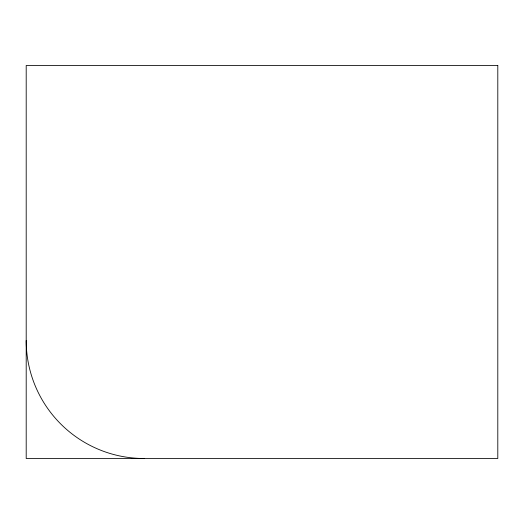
<?xml version="1.0" encoding="UTF-8"?>
<svg xmlns="http://www.w3.org/2000/svg" width="524" height="524" viewBox="0 0 524 524"><rect width="100%" height="100%" fill="white"/><g stroke="black" fill="none" stroke-linecap="round" stroke-linejoin="round"><path stroke-width="0.79" d="M144.1 458.5A117.9 117.9 0 0 1 26.2 340.6M497.8 65.5L26.2 65.5L26.2 458.5L497.8 458.5L497.8 65.5"/></g></svg>
